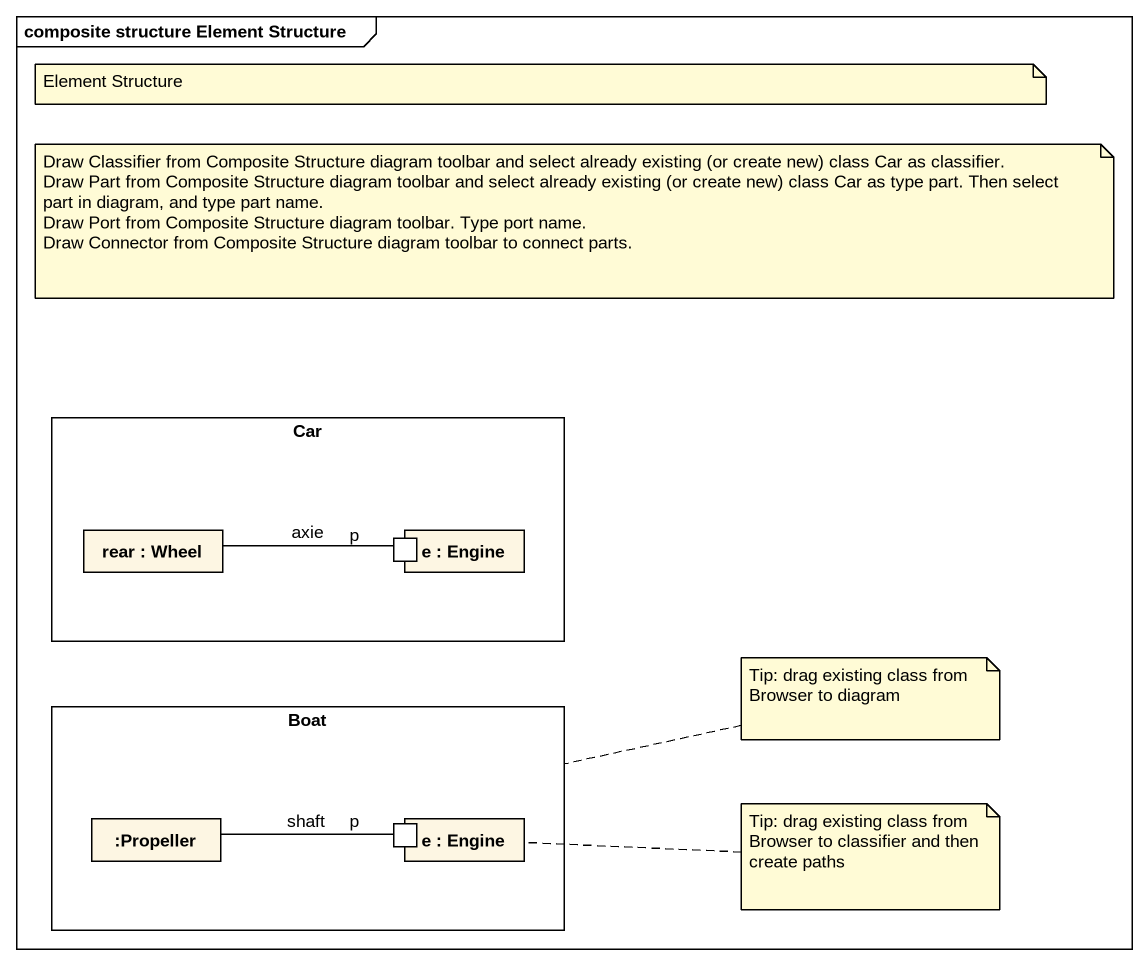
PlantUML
@startuml
mainframe composite structure Element Structure
rectangle Car {
  rectangle "rear : Wheel" as rear
  rectangle "e : Engine" as e {
    port p
  }
}
rectangle Boat {
  rectangle ":Propeller" as Propeller
  rectangle "e : Engine" as e_2 {
    port "p" as p_2
  }
}
rear -right- p : axie
Propeller -right- p_2 : shaft
note as N1
  Element Structure
end note
note as N2
  Draw Classifier from Composite Structure diagram toolbar and select already existing (or create new) class Car as classifier.
  Draw Part from Composite Structure diagram toolbar and select already existing (or create new) class Car as type part. Then select part in diagram, and type part name.
  Draw Port from Composite Structure diagram toolbar. Type port name.
  Draw Connector from Composite Structure diagram toolbar to connect parts.
end note
note right of Boat : Tip: drag existing class from Browser to diagram
note right of e_2 : Tip: drag existing class from Browser to classifier and then create paths
@enduml
